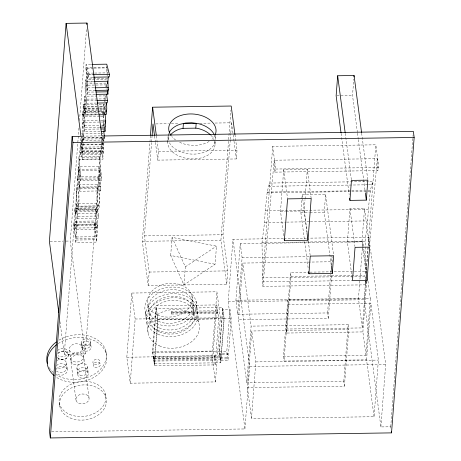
<?xml version="1.0" encoding="UTF-8"?>
<svg xmlns="http://www.w3.org/2000/svg" width="461" height="461" viewBox="0 0 461 461"><rect width="100%" height="100%" fill="white"/><g stroke="black" fill="none" stroke-linecap="round" stroke-linejoin="round"><path stroke-width="0.35" stroke-dasharray="2.31 1.73" d="M102.936 126.072L103.604 120.223L102.866 114.639M101.875 140.132L101.944 137.418M74.74 229.809L75.264 224.374L95.94 224.069L96.891 231.658L96.355 236.689L75.685 236.994L74.74 229.809L95.41 229.503L96.355 236.689M95.41 229.503L95.94 224.069M103.281 125.795L103.304 125.012A5.405 0.559 89.1 0 1 103.552 122.747L103.834 121.998L100.988 122.038M104.751 101.743L104.797 100.204M97.225 209.53L96.654 213.27L75.984 213.576L75.696 211.386L76.319 208.072L76.261 203.843L96.931 203.537L98.573 216.007L98.389 218.381L77.719 218.687L76.555 209.836L97.225 209.53L98.389 218.381M101.748 150.493L101.178 154.233L80.508 154.544L80.22 152.355L80.842 149.036L80.784 144.812L101.455 144.5L103.097 156.97L102.912 159.345L82.242 159.65L81.078 150.799L101.748 150.493L102.912 159.345M96.654 213.27L96.366 211.08L96.994 207.767L96.931 203.537M101.178 154.233L100.89 152.049L101.518 148.73L101.455 144.5M365.043 276.352L262.637 277.874L261.998 242.676L264.551 222.438L265.213 210.873L267.207 192.07L269.483 183.057L368.31 181.588M365.711 273.465L365.124 241.143L367.676 220.905L368.339 209.34L370.333 190.537L372.609 181.525L369.025 181.582M104.831 99.714L105.004 97.496A7.503 0.778 89.1 0 1 105.465 95.888L97.628 96.009M102.267 137.689L102.186 141.325M105.828 86.714L106.445 83.101L95.755 83.262M81.355 136.404L81.222 141.884M59.97 321.611L64.275 354.29L85.152 353.979L70.279 241.022L78.964 127.737M79.511 120.563L86.541 28.784M73.616 225.037L73.795 222.663L94.47 222.358L95.179 227.757A8.552 0.882 89.1 0 1 95.444 222.358C96.522 217.892 97.196 229.549 97.196 230.402A6.045 0.622 89.1 0 1 97.196 234.637L96.591 238.452L96.574 242.1L75.904 242.405L73.616 225.037L94.286 224.732L96.574 242.1M74.895 208.314L77.183 225.683L76.999 228.057L74.717 210.689L74.895 208.314L95.571 208.009L97.853 225.377L97.674 227.751L74.509 228.068L73.795 222.663M104.388 136.226L104.393 140.023L83.723 140.328C83.187 133.874 81.165 126.954 82.928 120.528L82.104 114.247L82.283 111.873L98.683 111.625M79.822 191.24L80.035 188.422L78.514 170.8L99.184 170.495L100.711 188.117L100.492 190.935L79.822 191.24L77.269 179.346L77.46 176.897L101.011 176.54L99.484 158.93L99.68 156.365L79.01 156.671L78.814 159.235L80.341 176.845L78.232 166.79L98.908 166.484L101.011 176.54M98.908 166.484L98.712 169.02L100.256 186.774L79.586 187.085L78.042 169.331L78.232 166.79M95.381 90.408L87.538 90.529L85.838 67.565L86.069 64.482L91.059 64.413M99.691 116.512L83.291 116.754L83.113 104.687L98.078 104.468M64.275 354.29L80.917 137.032M98.55 108.047L83.579 108.272L83.706 106.67L96.533 106.474M96.545 103.057L86.564 103.206C86.034 96.752 84.011 89.832 85.775 83.406L85.775 79.649L106.445 79.344M83.291 116.754L83.631 112.386L99.311 112.156M99.662 127.15L84.691 127.369L85.008 120.062L83.706 106.67M75.984 213.576L76.555 209.836M80.508 154.544L81.078 150.799M81.516 141.636L81.937 136.162L82.352 137.482L103.028 137.171L102.451 144.639L81.781 144.944L81.989 142.23M82.041 141.55L82.352 137.482M107.736 78.652L87.066 78.958L87.509 73.161L86.253 68.216L93.381 68.113M102.918 142.968L102.486 148.557L81.816 148.863L82.565 139.084L103.235 138.778L103.466 141.008M87.538 90.529L87.262 81.539L87.809 74.354L92.799 74.279M103.886 142.858L103.201 153.548L82.531 153.853L82.225 151.565L82.905 143.648M84.691 127.369L84.703 121.064L83.631 112.386M75.904 242.405L75.915 238.758L76.52 234.949A6.045 0.622 89.1 0 0 76.526 230.707C76.52 229.86 75.852 218.203 74.768 222.663A8.552 0.882 89.1 0 0 74.509 228.068M77.719 218.687L77.903 216.313L76.261 203.843M99.68 156.365L101.501 177.796L101.287 180.551L80.617 180.856L80.825 178.107L79.01 156.671M82.242 159.65L82.421 157.276L80.784 144.812M83.723 140.328L83.902 137.954L82.628 125.317A5.405 0.559 89.1 0 1 82.882 123.052L83.164 122.303L100.273 122.05M100.072 131.379L84.392 131.616L84.57 129.241L82.283 111.873M86.564 103.206L86.749 100.832L85.475 88.201A5.405 0.559 89.1 0 1 85.723 85.93L86.011 85.181L95.277 85.049M95.075 94.378L87.233 94.493L87.417 92.119L85.775 79.649M92.828 77.229L88.552 77.292L88.743 74.763L86.069 64.482M94.286 224.732L94.47 222.358M97.674 227.751L95.387 210.383L95.571 208.009M99.392 111.62L102.959 111.562L102.774 113.936L99.922 113.982M100.492 190.935L97.945 179.035L98.13 176.586L100.256 186.774M107.148 75.869L106.6 66.027M103.783 114.086L103.783 104.382L98.792 104.457M85.152 353.979L101.305 143.175M101.357 142.455L101.743 137.436M99.265 108.035L104.255 107.966L104.376 106.358L99.386 106.433M104.065 115.198L104.301 112.081L100.025 112.144M105.027 113.85L104.376 106.358M102.97 142.27L103.235 138.778M103.201 153.548C102.567 149.785 104.163 146.004 103.535 142.161M126.821 357.235L131.737 293.058L216.918 291.796L220.335 317.75L215.42 381.927L130.238 383.189L126.821 357.235L212.002 355.967L215.42 381.927M130.238 383.189L135.154 319.018L131.737 293.058M230.264 140.017L223.009 234.73L227.769 270.884L226.743 284.31L148.142 285.48L142.328 241.328L150.407 135.891M148.142 285.48L149.174 272.053L144.414 235.899L151.56 142.622M151.611 141.902L152.055 136.162M234.954 134.52L237.017 150.188L236.343 158.953L157.748 160.123L158.417 151.352L156.354 135.69M167.66 142.19L168.132 136.024M168.184 135.35L168.34 133.321M220.779 362.749L224.155 318.712L222.68 307.545L156.21 308.536L152.839 352.567L154.308 363.741L220.779 362.749L220.104 355.598L153.628 356.589L154.372 365.798L215.137 364.899L214.515 360.185L214.688 357.915L214.4 355.685L214.221 357.961L153.455 358.865L152.545 351.927L156.077 305.81L216.843 304.905L217.644 313.347L171.601 314.033L171.573 311.434L217.615 310.749M153.455 358.865L153.628 356.589M154.308 363.741L157.679 319.704L156.21 308.536M154.372 365.798L157.904 319.686L156.077 305.81M170.685 255.48L172.068 237.38L216.491 246.145L215.103 264.251L183.927 284.944L170.685 255.48L215.103 264.251M171.601 314.033L171.573 311.434M183.927 284.944L185.316 266.844L172.068 237.38M215.016 144.281L215.281 140.836M215.696 135.413L215.385 139.458A23.718 15.651 4.4 0 0 214.584 135.367M212.002 355.967L216.918 291.796M226.743 284.31L220.928 240.158L230.875 110.335M214.221 357.961L213.31 351.023L216.843 304.905M230.321 139.303L230.759 133.557M230.817 132.843L231.583 122.799L214.584 123.052M217.644 313.347L217.759 311.843L171.717 312.529M215.137 364.899L218.67 318.782L217.759 311.843M153.53 357.857L220.006 356.872L219.309 351.582L222.68 307.545M227.336 353.449L227.238 354.716L219.96 354.826L219.517 351.455L222.726 309.59L230.004 309.481L231.22 318.73L228.011 360.594L220.738 360.704L220.058 353.552L227.336 353.449L228.011 360.594M219.96 354.826L220.058 353.552M220.006 356.872L220.104 355.598M220.738 360.704L223.942 318.839L222.726 309.59M51.661 431.824L244.924 428.949L228.183 301.759L232.966 239.282L283.325 238.533M227.238 354.716L226.795 351.345L230.004 309.481M331.269 264.919L331.926 256.316L332.64 261.739L242.82 263.075L238.481 319.692L328.301 318.361L327.587 312.938L237.767 314.269L235.923 300.267L240.262 243.65L362.813 241.829L363.366 246.036M237.767 314.269L242.106 257.653L240.262 243.65M344.436 386.168L348.775 329.546L251.758 330.992L247.424 387.609L344.436 386.168L343.797 381.299L246.779 382.745L251.118 326.123L242.82 263.075M244.924 428.949L249.712 366.472L232.966 239.282M287.779 299.863L283.44 356.486L365.953 355.258L370.292 298.642L287.779 299.863L288.379 304.439L370.898 303.211L378.383 360.087L374.044 416.709L251.493 418.53L255.832 361.908L251.758 330.992M366.362 281.245L366.04 284.829L262.92 286.362L262.326 281.89L272.71 146.35L375.836 144.817L378.827 167.51L377.841 170.599L274.716 172.132L274.157 160.209L377.282 158.676L377.841 170.599M283.722 235.715L280.507 211.299L283.705 169.573L307.331 169.222L311.192 198.524M365.953 355.258L362.882 331.914L286.69 333.044L286.166 329.045L290.505 272.428L309.193 272.151M374.044 416.709L366.558 359.828L284.039 361.055L288.379 304.439M286.69 333.044L291.029 276.427L290.505 272.428M304.312 238.856L300.843 212.504L302.191 194.842L325.587 194.496L333.649 255.751M306.986 232.575L304.133 210.948L305.003 199.63M305.055 198.927L307.331 169.222M331.171 264.868L324.233 212.152L325.587 194.496M327.587 312.938L330.831 270.653M328.301 318.361L331.655 274.641M357.408 132.509L352.532 95.496L353.789 79.079M352.118 277.862L347.398 242.013L349.957 208.677L364.542 208.458L369.63 247.119M343.797 381.299L348.136 324.682L251.118 326.123M366.149 273.425L361.983 241.795L364.542 208.458M286.166 329.045L362.358 327.915L358.474 298.446L362.813 241.829M365.504 279.689L365.763 276.341M365.982 273.477L375.836 144.817M390.905 428.136L390.726 426.782L380.89 426.926L364.144 299.736L365.907 276.761M366.126 273.886L368.218 246.6M368.27 245.88L368.933 237.265L309.222 238.153M362.358 327.915L365.925 281.331M362.882 331.914L366.783 281.026M366.558 359.828L370.898 303.211M380.89 426.926L385.678 364.455L370.523 249.343M390.726 426.782L412.918 137.107M412.975 136.393L413.085 134.958M262.92 286.362L274.157 160.209M369.492 246.122L377.282 158.676M82.531 153.853L83.216 143.164M274.716 172.132L275.701 169.043L272.71 146.35M95.986 85.037L106.681 84.876L106.399 85.625A5.405 0.559 89.1 0 0 106.203 87.031M75.685 236.994L76.221 231.969L75.264 224.374M84.795 96.199A7.503 0.778 89.1 0 0 84.334 97.801C83.971 103.512 83.706 109.585 85.371 115.066L85.544 114.881C86.426 108.761 86.455 102.135 84.795 96.199L96.914 96.015M78.018 209.582L78.243 209.346C79.413 201.255 79.442 192.537 77.258 184.677L77.039 184.901C75.863 192.992 75.835 201.728 78.018 209.582L98.919 209.035C100.089 200.944 100.112 192.225 97.934 184.371L77.258 184.677M81.776 133.667L102.624 133.177L103.01 133.938M97.934 184.371L97.715 184.596C96.539 192.686 96.51 201.417 98.689 209.271M185.316 266.844L216.491 246.145M77.978 206.315C79.315 200.5 78.693 193.787 77.298 187.932C75.973 193.735 76.578 200.466 77.978 206.315L98.654 206.004C99.985 200.195 99.363 193.482 97.968 187.621L77.298 187.932M97.968 187.621C96.643 193.424 97.248 200.155 98.654 206.004M84.83 99.173A4.293 0.444 89.1 0 0 84.53 100.054L84.398 101.795A4.258 0.438 89.1 0 0 84.392 104.872C85.902 122.557 86.38 102.653 84.83 99.173L105.5 98.861L105.753 99.599M85.838 67.565L106.508 67.26M94.096 68.101L106.929 67.911M87.509 73.161L93.923 73.063M94.638 73.057L108.179 72.855M88.743 74.763L93.024 74.699M87.262 81.539L93.675 81.441M85.59 82.023L94.148 81.897M85.775 83.406L95.041 83.274M87.74 87.89L94.153 87.792M87.417 92.119L95.254 92.004M336.853 95.727L352.532 95.496M86.749 100.832L96.015 100.694M82.928 107.061L98.608 106.831M99.322 106.819L103.598 106.756M83.931 108.41L104.607 108.099M83.81 110.012L104.486 109.706M83.401 110.646L104.071 110.34M85.337 112.046L106.007 111.735M82.104 114.247L99.213 113.994M83.066 115.014L98.037 114.795M85.371 115.066L98.205 114.875M100.4 116.5L103.967 116.449L103.737 114.708M82.928 120.528L100.037 120.275M100.752 120.263L103.604 120.223M155.818 123.923L168.547 123.732M171.377 123.692L178.453 123.588M199.711 123.271L211.755 123.093M84.444 125.484L100.838 125.242M101.553 125.231L105.114 125.179M84.57 129.241L100.256 129.005M81.937 136.162L102.613 135.857M83.902 137.954L104.578 137.649M80.6 147.186L101.27 146.88M80.842 149.036L101.518 148.73M82.237 151.427L102.912 151.122M82.225 151.565L102.901 151.26M80.22 152.355L100.89 152.049M158.417 151.352L237.017 150.188M82.421 157.276L103.097 156.97M78.814 159.235L99.484 158.93M78.042 169.331L98.712 169.02M275.701 169.043L378.827 167.51M80.825 178.107L101.501 177.796M77.269 179.346L97.945 179.035M80.035 188.422L100.711 188.117M367.769 184.792L269.656 186.25L269.483 183.057M368.483 184.78L372.782 184.717L372.609 181.525M267.207 192.07L351 190.825M351.714 190.814L367.469 190.583M368.183 190.572L370.333 190.537M267.247 192.807L351.04 191.563M351.755 191.551L370.373 191.275M76.077 206.217L96.752 205.911M76.319 208.072L96.994 207.767M74.717 210.689L95.387 210.383M75.696 211.386L96.366 211.08M265.213 210.873L368.339 209.34M280.507 211.299L285.52 211.224M286.235 211.213L304.133 210.948M300.843 212.504L309.348 212.377M310.057 212.365L324.233 212.152M77.903 216.313L98.573 216.007M75.212 221.303L95.882 220.998M264.551 222.438L286.039 222.121M286.754 222.11L309.671 221.77M310.386 221.758L367.676 220.905M77.183 225.683L97.853 225.377M144.414 235.899L223.009 234.73M75.915 238.758L96.591 238.452M76.082 240.031L96.758 239.726M50.122 241.322L63.082 241.132M65.963 241.091L70.279 241.022M284.045 238.527L306.346 238.193M142.328 241.328L220.928 240.158M261.998 242.676L365.124 241.143M347.398 242.013L361.983 241.795M242.106 257.653L309.654 256.65M149.174 272.053L227.769 270.884M309.913 272.14L366.691 271.293L363.458 246.739M291.029 276.427L365.066 275.326M262.326 281.89L351.847 280.559M235.923 300.267L358.474 298.446M228.183 301.759L364.144 299.736M171.457 312.938L217.5 312.253M135.154 319.018L220.335 317.75M157.904 319.686L218.67 318.782M157.679 319.704L224.155 318.712M223.942 318.839L231.22 318.73M152.545 351.927L213.31 351.023M219.517 351.455L226.795 351.345M152.839 352.567L219.309 351.582M220.606 357.701L227.884 357.592M153.922 358.814L220.398 357.828M220.508 358.969L227.786 358.865M153.824 360.087L220.3 359.096M153.749 361.09L214.515 360.185M255.832 361.908L378.383 360.087M249.712 366.472L385.678 364.455M81.954 133.483L82.531 135.194L83.153 141.418M105.465 95.888L106.036 97.64M87.809 74.354L88.552 77.292M99.184 170.495L101.287 180.551M78.514 170.8L80.617 180.856M77.46 176.897L79.586 187.085M105.753 111.003L105.062 104.566A4.258 0.438 89.1 0 1 105.039 103.5M105.477 112.991L104.745 103.909M361.655 133.171L367.745 179.444M357.5 133.223L358.249 138.917M358.347 139.631L365.279 192.306M368.933 237.265L370.148 246.502M367.964 280.951L370.292 298.642M365.538 280.997L366.04 284.829M345.26 133.413L351.449 180.401M341.105 133.465L349.167 194.686M349.957 208.677L354.953 246.635M348.136 324.682L348.775 329.546M302.191 194.842L307.164 232.592M308.288 241.143L310.259 256.097M304.686 241.708L308.248 268.775M283.705 169.573L287.56 198.875M283.44 356.486L284.039 361.055M231.583 122.799L233.917 140.524M234.009 141.233L236.343 158.953M238.481 319.692L246.779 382.745M247.424 387.609L251.493 418.53M195.994 301.119L196.859 307.694M197.394 311.78L198.933 323.443M191.845 295.524L194.081 312.483M154.573 136.018L155.322 141.688M155.415 142.397L157.748 160.123M147.872 304.911L150.102 321.87M145.382 311.918L146.246 318.499M146.788 322.579L148.321 334.242M106.681 84.876L106.946 86.87M103.783 104.382L104.255 107.966M104.301 112.081L104.561 114.057M102.959 111.562L104.514 123.375M104.607 124.067L104.878 126.153M103.834 121.998L104.365 125.986M103.95 136.646L104.393 140.023M102.486 148.557L101.95 143.037M86.011 85.181L87.233 94.493M83.113 104.687L83.579 108.272M83.164 122.303L84.392 131.616M81.816 148.863L81.274 143.348M105.846 350.93L106.209 353.65M105.465 394.051L105.932 397.613M90.437 342.033A4.696 3.498 -7.5 0 1 83.51 345.594A4.696 3.498 -7.5 0 1 83.326 339.527A4.696 3.498 -7.5 0 1 90.437 342.033L91.128 347.317A4.696 3.498 -7.5 0 1 84.207 350.879A4.696 3.498 -7.5 0 1 84.023 344.811A4.696 3.498 -7.5 0 1 91.128 347.317M87.411 366.939A5.29 3.936 -7.5 0 1 79.695 371.042A5.29 3.936 -7.5 0 1 79.338 364.219A5.29 3.936 -7.5 0 1 87.411 366.939L88.316 373.819A5.29 3.936 -7.5 0 1 80.6 377.922A5.29 3.936 -7.5 0 1 80.243 371.099A5.29 3.936 -7.5 0 1 88.316 373.819M82.41 347.323L89.019 397.561M81.078 342.736L81.776 348.02M76.883 367.861L77.788 374.741M69.409 350.101L76.025 400.332M66.396 362.876L67.312 369.855M59.578 403.842L60.045 407.409M103.506 129.414L103.644 130.549M103.466 136.744L103.829 141.112M82.565 139.084L82.865 142.472M102.279 142.945L102.451 144.639M81.603 143.256L81.781 144.944M106.981 68.626L107.361 73.639M86.253 68.216L87.066 78.958M106.122 88.673L106.128 89.428M214.999 135.263A23.718 15.651 4.4 0 1 211.927 139.337M209.098 141.469A23.718 15.651 4.4 0 1 178.563 141.781M175.612 139.988A23.718 15.651 4.4 0 1 171.855 136.577M215.178 141.498A23.718 15.651 4.4 0 1 193.222 154.124A23.718 15.651 4.4 0 1 168.824 141.464M168.386 140.109A23.718 15.651 4.4 0 1 168.398 134.664M214.463 140.859A23.718 15.651 4.4 0 1 189.022 158.734A23.718 15.651 4.4 0 1 169.648 136.007M211.046 135.401A23.718 15.651 4.4 0 1 214.215 140.19M58.985 340.143A29.953 22.295 -7.5 0 1 99.634 341.572A29.953 22.295 -7.5 0 1 96.931 372.384A29.953 22.295 -7.5 0 1 55.971 374.516M53.24 372.419A29.953 22.295 -7.5 0 1 48.906 367.054M56.438 365.636A5.912 4.403 -7.5 0 1 65.093 364.565A5.912 4.403 -7.5 0 1 65.093 371.082A5.912 4.403 -7.5 0 1 56.438 371.019M57.521 350.654A5.676 4.224 -7.5 0 1 65.727 349.081A5.676 4.224 -7.5 0 1 66.47 355.264A5.676 4.224 -7.5 0 1 58.132 355.759M56.962 360.496A5.912 4.403 -7.5 0 1 64.897 360.554A5.912 4.403 -7.5 0 1 64.897 366.524A5.912 4.403 -7.5 0 1 56.968 367.509M56.029 369.399A5.912 4.403 -7.5 0 1 64.632 366.864A5.912 4.403 -7.5 0 1 65.814 373.502A5.912 4.403 -7.5 0 1 56.801 373.733M57.896 353.506A5.676 4.224 -7.5 0 1 66.482 352.146A5.676 4.224 -7.5 0 1 66.119 358.658A5.676 4.224 -7.5 0 1 57.66 357.759M57.879 353.368A5.676 4.224 -7.5 0 1 66.465 352.014A5.676 4.224 -7.5 0 1 66.102 358.525A5.676 4.224 -7.5 0 1 57.642 357.621M58.213 343.578A29.953 22.295 -7.5 0 1 99.547 343.923A29.953 22.295 -7.5 0 1 97.254 375.133A29.953 22.295 -7.5 0 1 55.769 376.856M105.206 99.743A4.293 0.444 89.1 0 1 105.5 98.861M105.039 102.475A4.258 0.438 89.1 0 1 105.068 101.489M159.437 345.865A25.943 19.31 -7.5 0 0 199.429 328.457A25.943 19.31 -7.5 0 0 162.018 312.201A25.943 19.31 -7.5 0 0 159.437 345.865M157.904 334.202A25.943 19.31 -7.5 0 0 197.89 316.793A25.943 19.31 -7.5 0 0 160.48 300.537A25.943 19.31 -7.5 0 0 157.904 334.202M159.76 331.972A22.543 16.775 -7.5 0 0 194.507 316.845A22.543 16.775 -7.5 0 0 162.001 302.721A22.543 16.775 -7.5 0 0 159.76 331.972M159.224 327.892A22.543 16.775 -7.5 0 0 193.972 312.765A22.543 16.775 -7.5 0 0 161.465 298.636A22.543 16.775 -7.5 0 0 159.224 327.892M157.362 330.122A25.943 19.31 -7.5 0 0 197.354 312.714A25.943 19.31 -7.5 0 0 159.944 296.458A25.943 19.31 -7.5 0 0 157.362 330.122M156.498 323.541A25.943 19.31 -7.5 0 0 196.49 306.133A25.943 19.31 -7.5 0 0 159.08 289.877A25.943 19.31 -7.5 0 0 156.498 323.541M158.359 321.311A22.543 16.775 -7.5 0 0 193.107 306.185A22.543 16.775 -7.5 0 0 160.601 292.061A22.543 16.775 -7.5 0 0 158.359 321.311M157.529 315.007A22.543 16.775 -7.5 0 0 192.277 299.88A22.543 16.775 -7.5 0 0 159.771 285.757A22.543 16.775 -7.5 0 0 157.529 315.007M70.124 417.943A23.517 17.506 -7.5 0 0 106.382 402.165A23.517 17.506 -7.5 0 0 72.463 387.424A23.517 17.506 -7.5 0 0 70.124 417.943M69.657 414.381A23.517 17.506 -7.5 0 0 105.915 398.598A23.517 17.506 -7.5 0 0 71.997 383.857A23.517 17.506 -7.5 0 0 69.657 414.381M78.877 403.317A6.661 4.962 -7.5 0 0 89.146 398.846A6.661 4.962 -7.5 0 0 79.54 394.674A6.661 4.962 -7.5 0 0 78.877 403.317M73.368 361.482A6.661 4.962 -7.5 0 0 83.643 357.01A6.661 4.962 -7.5 0 0 74.031 352.832A6.661 4.962 -7.5 0 0 73.368 361.482M73.725 364.196A6.661 4.962 -7.5 0 0 84 359.724A6.661 4.962 -7.5 0 0 74.388 355.552A6.661 4.962 -7.5 0 0 73.725 364.196M83.85 348.159A4.696 3.498 -7.5 0 0 90.771 344.598A4.696 3.498 -7.5 0 0 83.66 342.097A4.696 3.498 -7.5 0 0 83.85 348.159M94.499 364.403A3.619 2.691 -7.5 0 0 100.072 361.977A3.619 2.691 -7.5 0 0 94.857 359.713A3.619 2.691 -7.5 0 0 94.499 364.403M80.243 375.202A5.29 3.936 -7.5 0 0 87.959 371.099A5.29 3.936 -7.5 0 0 79.886 368.385A5.29 3.936 -7.5 0 0 80.243 375.202M94.857 367.123A3.619 2.691 -7.5 0 0 100.429 364.697A3.619 2.691 -7.5 0 0 95.214 362.432A3.619 2.691 -7.5 0 0 94.857 367.123M72.262 353.086A6.661 4.962 -7.5 0 0 82.536 348.614A6.661 4.962 -7.5 0 0 72.924 344.436A6.661 4.962 -7.5 0 0 72.262 353.086"/><path stroke-width="0.69" d="M105.35 123.035L105.373 120.759M66.102 23.361L80.975 136.312L72.135 136.444L49.506 431.853L50.307 437.95L391.527 432.879L414.162 137.47L413.356 131.373L101.852 136.007L86.985 23.05L66.102 23.361L49.402 241.334L58.754 312.374M50.307 437.95L72.936 142.541L72.135 136.444M86.87 24.485L86.985 23.05M95.381 90.408L108.208 90.218L107.932 81.234L108.283 76.659M101.501 131.356L105.062 131.304L104.97 126.85M106.577 94.136L107.419 100.527L107.24 102.901L97.259 103.051M95.79 94.367L107.909 94.182L107.909 90.425M91.774 64.402L106.745 64.177L109.418 74.457L109.222 76.981L93.543 77.218M150.465 135.171L152.608 107.2L231.203 106.03L234.954 134.52M152.107 135.448L152.989 123.969L154.481 135.309M183.034 128.337L183.403 123.513L196.173 123.323L195.798 128.146L183.034 128.337L179.531 129.138A23.718 15.651 4.4 0 0 170.847 134.497M284.362 240.602L287.56 198.875L311.192 198.524L307.994 240.25L284.362 240.602L284.183 239.201M308.905 273.759L310.259 256.097L333.649 255.751L332.295 273.413L308.905 273.759L308.622 271.621M361.562 132.463L354.065 75.512L337.671 75.754L336.138 95.738L341.013 132.756M353.956 76.935L354.065 75.512M349.916 200.385L351.449 180.401L367.843 180.159L366.311 200.137L349.916 200.385L349.634 198.247M367.077 280.455L369.63 247.119L355.045 247.338L352.492 280.674L367.077 280.455L366.241 274.128M106.382 110.093L106.22 111.418M98.919 114.864L106.214 114.576L106.762 108.825L106.6 102.699M93.024 74.699L109.418 74.457M94.39 81.43L107.932 81.234M94.868 87.78L108.41 87.578M95.969 91.993L108.087 91.808M96.729 100.682L107.419 100.527M100.377 127.138L105.362 127.063L105.719 120.788L105.12 114.541M100.965 128.994L105.246 128.93M72.936 142.541L414.162 137.47M195.798 128.146L197.498 128.365A23.718 15.651 4.4 0 1 210.608 134.958M365.371 193.021L366.311 200.137M391.349 431.525L391.527 432.879M337.671 75.754L345.168 132.705M331.263 265.576L332.295 273.413M307.078 233.272L307.994 240.25M152.608 107.2L156.262 134.975M107.644 92.188L107.909 94.182M104.889 129.973L105.062 131.304M103.737 131.258L104.388 136.226M107.626 82.329L107.73 83.764M108.105 88.783L108.208 90.218M106.307 103.771L106.387 104.901M171.031 135.511A23.718 15.651 4.4 0 1 190.197 113.948A23.718 15.651 4.4 0 1 215.241 134.71M169.366 132.255A23.718 15.651 4.4 0 1 179.899 124.32L185.61 123.006L191.741 122.741L197.867 123.548A23.718 15.651 4.4 0 1 214.071 134.232M47.408 363.401A29.953 22.295 -7.5 0 1 56.207 342.033M54.144 375.611A29.953 22.295 -7.5 0 1 56.565 344.753"/></g></svg>
